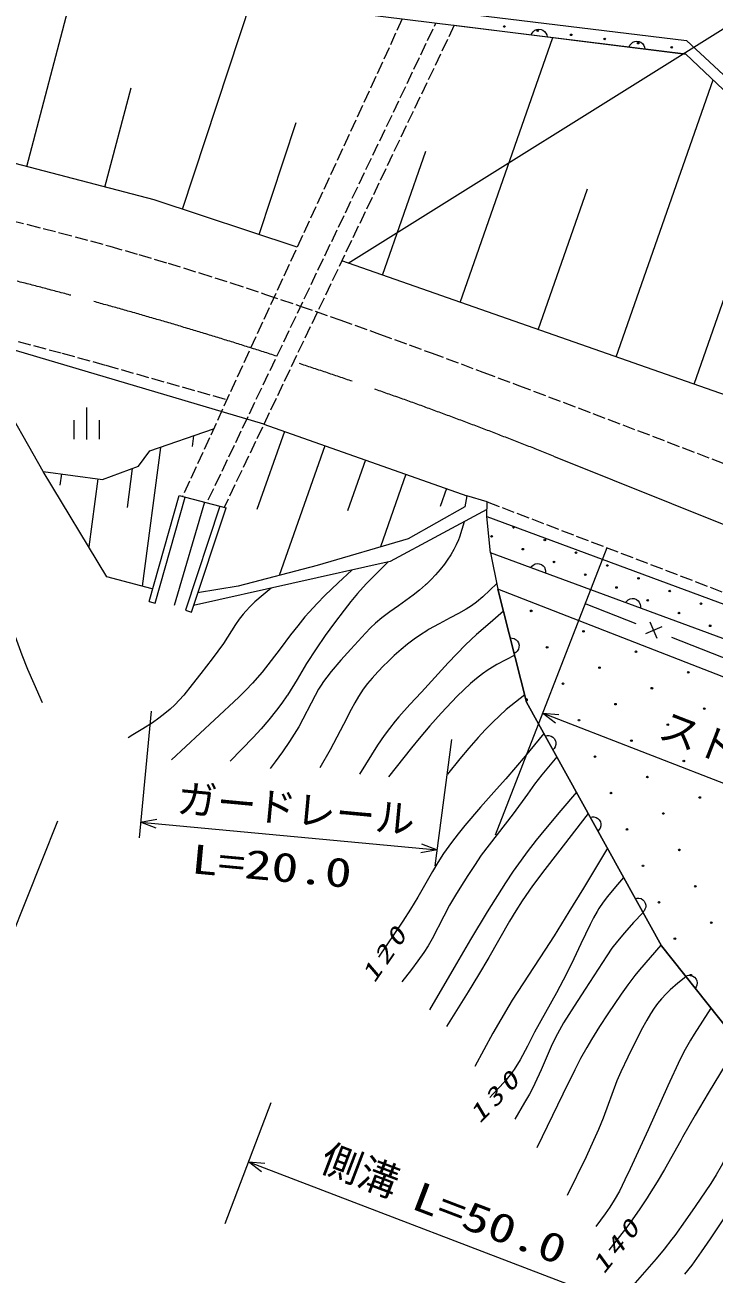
# Model space of a CAD drawing. Units: millimetres, scale not verified. Extents: x -71087 to 568913, y -90349 to 269651.
# Drawn here: x 373427 to 416752, y 128351 to 206857 of the extents above; entities that cross this region are included whole.
import ezdxf
from ezdxf.enums import TextEntityAlignment as Align

# ---------------------------------------------------------------- set-up
doc = ezdxf.new("R2010")
doc.units = ezdxf.units.MM
doc.header["$LTSCALE"] = 1000
doc.linetypes.add('CHAIN', pattern=[18.5, 12, -1.5, 3.5, -1.5])
doc.linetypes.add('USER1', pattern=[1, 0.8, -0.2])
for name, color, linetype, lineweight in [('M-BGD', 7, 'Continuous', 13), ('M-BMK-LINE', 2, 'CHAIN', 13), ('M-STR-TXT', 7, 'Continuous', 13)]:
    doc.layers.add(name, color=color, linetype=linetype, lineweight=lineweight)
doc.styles.add('ＭＳ ゴシック', font='')
doc.styles.get('ＭＳ ゴシック').set_extended_font_data('MS Gothic')

# ---------------------------------------------------------------- blocks, each defined once
blk = doc.blocks.new('BUHIN2')
at = {"color": 7, "linetype": 'Continuous', "lineweight": 13}
blk.add_lwpolyline([(0, 500), (115, 460), (212, 400), (322, 305), (382, 195), (418, 78), (418, -78), (382, -195), (322, -305), (212, -402), (115, -462), (0, -500)], dxfattribs=at)
blk = doc.blocks.new('BUHIN4')
at = {"color": 7, "linetype": 'Continuous', "lineweight": 13}
for p, q in [((400, 400), (-400, -400)), ((-400, 400), (400, -400))]:
    blk.add_line(p, q, dxfattribs=at)
blk = doc.blocks.new('BUHIN7')
at = {"color": 7, "linetype": 'Continuous', "lineweight": 13}
for p, q in [((0, 1000), (0, -1000)), ((-800, 205), (-800, -995)), ((800, 205), (800, -995))]:
    blk.add_line(p, q, dxfattribs=at)
blk = doc.blocks.new('BUHIN8')
at = {"color": 7, "linetype": 'Continuous', "lineweight": 13}
blk.add_lwpolyline([(-288, -1000), (0, 0), (285, -1000)], dxfattribs=at)

msp = doc.modelspace()

# ---------------------------------------------------------------- linework, layer by layer
at = {"layer": 'M-BGD'}
for p, q in [((336502, 215446), (415029, 205883)), ((414984, 205030), (359624, 211899)), ((373547, 197963), (376653, 209786)), ((383335, 195272), (387661, 208420)), ((400419, 206837), (414984, 205030)), ((400798, 189420), (406623, 206067)), ((415029, 205883), (424637, 196903)), ((424053, 196409), (414984, 205030)), ((414984, 205030), (424053, 196409)), ((410599, 185990), (416693, 203405)), ((378457, 196673), (380097, 202914)), ((388158, 193686), (390477, 200734)), ((395898, 191134), (398625, 198928)), ((381546, 195861), (372327, 198283)), ((405699, 187705), (408797, 196559)), ((390547, 192900), (381546, 195861)), ((417950, 183418), (393347, 192027)), ((415500, 184276), (418160, 191879)), ((374579, 178789), (369968, 186893)), ((388449, 181771), (370237, 187162)), ((381286, 180084), (385279, 181464)), ((388449, 181771), (401205, 177267)), ((384019, 181028), (383932, 180369)), ((389743, 181314), (388009, 176406)), ((380566, 179134), (381286, 180084)), ((381939, 180310), (380790, 171588)), ((392290, 180415), (389412, 172265)), ((378292, 178299), (380566, 179134)), ((394837, 179515), (393707, 176316)), ((374579, 178789), (378292, 178299)), ((378580, 172168), (374579, 178789)), ((375719, 178638), (375625, 177925)), ((378000, 178338), (377436, 174061)), ((380175, 178990), (379849, 176519)), ((397384, 178616), (395771, 174047)), ((399932, 177716), (399535, 176593)), ((381228, 170617), (383120, 177281)), ((381613, 170508), (383507, 177179)), ((384715, 176861), (382807, 170374)), ((383120, 177281), (386070, 176505)), ((401205, 177267), (401090, 176572)), ((402488, 176878), (401205, 177267)), ((402459, 175966), (402488, 176878)), ((385682, 176607), (383516, 170080)), ((383896, 169954), (386070, 176505)), ((402473, 176405), (396379, 173132)), ((401090, 176572), (397521, 174557)), ((402706, 173675), (402459, 175966)), ((402459, 175966), (424062, 167966)), ((397521, 174557), (391792, 172888)), ((402706, 173675), (403168, 171401)), ((420609, 167085), (402706, 173675)), ((396379, 173132), (384032, 170364)), ((391792, 172888), (386841, 171592)), ((381430, 171420), (378580, 172168)), ((386841, 171592), (384279, 171160)), ((404968, 164290), (403168, 171401)), ((447776, 153991), (403168, 171401)), ((403168, 171401), (404968, 164290)), ((381228, 170617), (381613, 170508)), ((408697, 170480), (411843, 169248)), ((383516, 170080), (383896, 169954)), ((414077, 168373), (419292, 166332)), ((413440, 148969), (404968, 164290)), ((404968, 164290), (413440, 148969)), ((424313, 135298), (413440, 148969)), ((413440, 148969), (424313, 135298))]:
    msp.add_line(p, q, dxfattribs=at)
at = {"layer": 'M-BGD', "linetype": 'USER1'}
for p, q in [((397153, 207242), (383327, 177226)), ((384956, 177011), (399268, 206980)), ((400419, 206837), (385949, 176537)), ((402488, 176878), (422851, 169096))]:
    msp.add_line(p, q, dxfattribs=at)
for points in [[(371596, 194808), (373607, 194315), (375611, 193803), (378756, 192953), (380592, 192429), (382431, 191882), (384408, 191272), (386379, 190643), (388554, 189927), (390723, 189192), (393217, 188323), (395715, 187432), (398968, 186246), (402225, 185037), (404465, 184198), (409138, 182435), (413815, 180659), (418477, 178876)], [(373007, 186965), (375760, 186227), (378507, 185470), (386062, 183326)]]:
    msp.add_lwpolyline(points, dxfattribs=at)
at = {"layer": 'M-BGD'}
for points in [[(372343, 182718), (372237, 180814), (372112, 178910), (372070, 178382), (371967, 177145), (371884, 175909), (371860, 175130), (371864, 174454), (371887, 173777), (371950, 172752), (372006, 172076), (372081, 171402), (372131, 171066), (372223, 170556), (372338, 170040), (372489, 169461), (372660, 168886), (372733, 168658), (372972, 167959), (373231, 167267), (373592, 166369), (373976, 165469), (374509, 164263)], [(401039, 175635), (400905, 175155), (400748, 174672), (400681, 174496), (400544, 174186), (400389, 173883), (400196, 173555), (399980, 173227), (399798, 172974), (399533, 172634), (399246, 172300), (398965, 172002), (398663, 171712), (398611, 171665), (398230, 171341), (397829, 171027), (396906, 170357), (396378, 169979), (395863, 169587), (395476, 169261), (395149, 168956), (394837, 168636), (393923, 167617), (393295, 166926), (392677, 166217), (392405, 165874), (392144, 165511), (392127, 165486), (391888, 165109), (391665, 164719), (390636, 162747), (390355, 162275), (390058, 161814), (389613, 161174), (389152, 160545), (388840, 160129)], [(396255, 173104), (395563, 172424), (394879, 171723), (394330, 171116), (393908, 170611), (393496, 170085), (392898, 169285), (392310, 168478), (391734, 167651), (391133, 166722), (390537, 165717), (389924, 164724), (389902, 164691), (389583, 164231), (389247, 163783), (388770, 163192), (388279, 162626), (387773, 162073), (386339, 160595)], [(393969, 172592), (393120, 171798), (392287, 170991), (391791, 170485), (391303, 169958), (391034, 169651), (390575, 169098), (390125, 168524), (389469, 167654), (388909, 166912), (388334, 166184), (387737, 165490), (387320, 165048), (386882, 164614), (385340, 163192), (382643, 160662)], [(388908, 171457), (388394, 171037), (387887, 170597), (387592, 170316), (387312, 170021), (387138, 169818), (386896, 169503), (386663, 169167), (385906, 167987), (385562, 167497), (385195, 167011), (384475, 166089), (383949, 165405), (383410, 164736), (382843, 164125), (382546, 163849), (382227, 163581), (381840, 163285), (381439, 163005), (380831, 162613), (380209, 162236), (379913, 162060)], [(403096, 171758), (402663, 171326), (402218, 170912), (401821, 170584), (401506, 170358), (401172, 170142), (400680, 169857), (400166, 169584), (399479, 169227), (398803, 168853), (398691, 168786), (398295, 168533), (397901, 168258), (397488, 167943), (397086, 167611), (396644, 167218), (396215, 166809), (395994, 166588), (395622, 166208), (395258, 165807), (394969, 165461), (394697, 165103), (394396, 164657), (394158, 164254), (393933, 163832), (393464, 162893), (393044, 162086), (392606, 161290), (391966, 160163)], [(403520, 170010), (402667, 169286), (401819, 168541), (401122, 167887), (400574, 167335), (400034, 166762), (398358, 164924), (397633, 164151), (396924, 163367), (396693, 163092), (396342, 162646), (396006, 162188), (395601, 161594), (395211, 160988), (394463, 159763)], [(404222, 167239), (403659, 166960), (403099, 166660), (402919, 166555), (402558, 166325), (402200, 166073), (401821, 165780), (401446, 165464), (401023, 165079), (400606, 164671), (399590, 163592), (398890, 162807), (398202, 162004), (397726, 161428), (396294, 159597)], [(404850, 164757), (403685, 163825), (403254, 163441), (402836, 163042), (402369, 162565), (401916, 162074), (401338, 161410), (400773, 160732), (399990, 159763)], [(406052, 162329), (404867, 160901), (403665, 159484), (403085, 158820), (402077, 157691), (401085, 156551), (400655, 156025), (400236, 155480), (399737, 154772), (399384, 154216), (399047, 153649), (398124, 152032), (397668, 151279), (397191, 150528), (395658, 148258)], [(406866, 160857), (405916, 159730), (405461, 159134), (405016, 158518), (404118, 157266), (402120, 154669), (401685, 154037), (401266, 153393), (401022, 153004), (400569, 152274), (400128, 151525), (399757, 150840), (399024, 149409), (398772, 148979), (398502, 148560), (398130, 148027), (397736, 147497), (397126, 146712)], [(408100, 158627), (407118, 157493), (406146, 156339), (405563, 155617), (404996, 154883), (404617, 154370), (404124, 153667), (403641, 152944), (402487, 151107), (401438, 149367), (400403, 147610), (398858, 144947)], [(408834, 157300), (406915, 154802), (406122, 153784), (405346, 152755), (404684, 151806), (404281, 151176), (403889, 150526), (402586, 148243), (401947, 147159), (401291, 146086), (399923, 143915)], [(410046, 155107), (408546, 152605), (407631, 151105), (406694, 149608), (406116, 148710), (405082, 147141), (404066, 145562), (403852, 145214), (403344, 144355), (402853, 143486), (401721, 141385)], [(411055, 153282), (410554, 152695), (410063, 152089), (409784, 151714), (409515, 151320), (409404, 151144), (409171, 150738), (408955, 150322), (408382, 149098), (407938, 148159), (407472, 147221), (406848, 146030), (405460, 143546), (405016, 142669), (404556, 141805), (404181, 141208), (403939, 140880), (403675, 140556), (403275, 140108), (402851, 139664), (402647, 139455)], [(412284, 151060), (411692, 150437), (411116, 149802), (410677, 149276), (410333, 148824), (410005, 148359), (408646, 146246), (407961, 145196), (407295, 144139), (406781, 143216), (406509, 142651), (406251, 142067), (405877, 141194), (405482, 140321), (405416, 140186), (405140, 139656), (404841, 139125), (404218, 138089)], [(413408, 149028), (412728, 148255), (412063, 147470), (411776, 147111), (411334, 146531), (410903, 145931), (410078, 144714), (409554, 143912), (409049, 143099), (408746, 142584), (408366, 141894), (407999, 141186), (407248, 139654), (405616, 136291)], [(414975, 147040), (414485, 146639), (414003, 146219), (413724, 145950), (413460, 145669), (413440, 145647), (413208, 145364), (412991, 145068), (412750, 144702), (412519, 144314), (412179, 143685), (411852, 143036), (411776, 142883), (411325, 141978), (410891, 141061), (410644, 140486), (409778, 138155), (409490, 137443), (409183, 136739), (408713, 135725), (407514, 133295)], [(416551, 145058), (416017, 144252), (415500, 143435), (415271, 143050), (414942, 142458), (414630, 141855), (413840, 140186), (412608, 137423), (411476, 134959), (411149, 134263), (410800, 133567), (410477, 132995), (410200, 132559), (409899, 132125), (409312, 131330)], [(418292, 142869), (416381, 139711), (415570, 138337), (414776, 136952), (414664, 136752), (413641, 134926), (413172, 134135), (412681, 133347), (412546, 133136), (412089, 132444), (411611, 131754), (411340, 131383), (410135, 129849)], [(420341, 140293), (419533, 139188), (419165, 138641), (418813, 138084), (418168, 136957), (417202, 135126), (416881, 134575), (416542, 134035), (415571, 132595), (414942, 131684), (414291, 130778), (414106, 130531), (413620, 129911), (413111, 129295), (411509, 127468)], [(422894, 137082), (422411, 136923), (421936, 136745), (421664, 136624), (421381, 136478), (421099, 136308), (420810, 136111), (420524, 135890), (420234, 135640), (419950, 135368), (419600, 134993), (419297, 134632), (419004, 134253), (418600, 133684), (418213, 133104), (417902, 132629), (416503, 130564), (415941, 129739), (415357, 128916), (414905, 128334)]]:
    msp.add_lwpolyline(points, dxfattribs=at)
for centre in [(403563, 206760), (405668, 206499), (407773, 206238), (409879, 205976), (411984, 205715), (414089, 205454), (402765, 174711), (406112, 174489), (404728, 173909), (408075, 173687), (406692, 173106), (410039, 172885), (408656, 172304), (412003, 172083), (410620, 171502), (413967, 171280), (412584, 170700), (415930, 170478), (405254, 170031), (414547, 169897), (408547, 168746), (416511, 169095), (406258, 167742), (411841, 167460), (409551, 166456), (415135, 166175), (407262, 165452), (412845, 165171), (410556, 164167), (416139, 163885), (408266, 163163), (413849, 162881), (411560, 161877), (409270, 160873), (414853, 160592), (412564, 159588), (410274, 158584), (415857, 158302), (413568, 157298), (411278, 156294), (414572, 155009), (412282, 154005), (415576, 152719), (413286, 151715), (416580, 150430), (414291, 149426), (415295, 147136)]:
    msp.add_circle(centre, 50, dxfattribs=at)
for centre, start, end in [((404148, 175292), 91.82979, 47.52999), ((404972, 164448), 224.57109, 163.83412)]:
    msp.add_arc(centre, 50, start, end, dxfattribs=at)
at = {"layer": 'M-BMK-LINE'}
msp.add_line((406656, 179756), (451207, 161915), dxfattribs=at)
msp.add_arc((306278, -70892), 270000, 68.17533, 80.27385, dxfattribs=at)
at = {"layer": 'M-STR-TXT'}
for p, q in [((393758, 191883), (429721, 214380)), ((410007, 174004), (402983, 155943)), ((381356, 163724), (380608, 155759)), ((445313, 148302), (405963, 163605)), ((400239, 161945), (399205, 154012)), ((375480, 156820), (372522, 149387)), ((380701, 156754), (399334, 155004)), ((388895, 139114), (385985, 131499)), ((387476, 135401), (432310, 118268))]:
    msp.add_line(p, q, dxfattribs=at)

# ---------------------------------------------------------------- block references
at = {"layer": 'M-BGD'}
for name, p, rotation in [('BUHIN2', (405757, 206175), 82.92646), ('BUHIN2', (411909, 205411), 82.92646), ('BUHIN2', (405690, 172577), 69.79082), ('BUHIN2', (411657, 170380), 69.79082), ('BUHIN4', (412960, 168811), 248.61881), ('BUHIN2', (404068, 167845), 14.20256), ('BUHIN2', (406380, 161736), 28.94297), ('BUHIN2', (409204, 156629), 28.94297), ('BUHIN2', (412028, 151523), 28.94297), ('BUHIN2', (415252, 146691), 38.4956)]:
    msp.add_blockref(name, p, dxfattribs=dict(at, rotation=rotation))
msp.add_blockref('BUHIN7', (377294, 181813), dxfattribs=at)
at = {"layer": 'M-STR-TXT'}
for p, rotation in [((405963, 163605), 68.74949), ((380701, 156754), 84.63308), ((399334, 155004), 264.63308), ((387476, 135401), 69.086)]:
    msp.add_blockref('BUHIN8', p, dxfattribs=dict(at, rotation=rotation))

# ---------------------------------------------------------------- texts
at = {"layer": 'M-BGD', "char_height": 1100, "attachment_point": 7, "style": 'ＭＳ ゴシック'}
for s, insert, rotation in [('\\T1.33;\\W1.35;\\Q15;120', (395410, 146573), 55.5), ('\\T1.33;\\W1.35;\\Q15;130', (402032, 137751), 45.8), ('\\T1.33;\\W1.35;\\Q15;140', (409836, 128280), 51.2)]:
    msp.add_mtext(s, dxfattribs=dict(at, insert=insert, rotation=rotation))
at = {"layer": 'M-STR-TXT', "style": 'ＭＳ ゴシック'}
for s, rotation, p in [('ストンガード', 338.8, (412934, 161575)), ('ガードレール', 354.7, (382873, 156821)), ('側溝', 339.1, (391666, 134389))]:
    msp.add_text(s, height=1833, rotation=rotation, dxfattribs=at).set_placement(p, align=Align.BOTTOM_LEFT)
at = {"layer": 'M-STR-TXT', "style": 'ＭＳ ゴシック', "width": 1.35}
for s, rotation, p in [('L=20.0', 354.7, (383776, 152999)), ('L=50.0', 339.1, (397411, 131988))]:
    msp.add_text(s, height=1833, rotation=rotation, dxfattribs=at).set_placement(p, align=Align.BOTTOM_LEFT)

doc.saveas('drawing.dxf')
